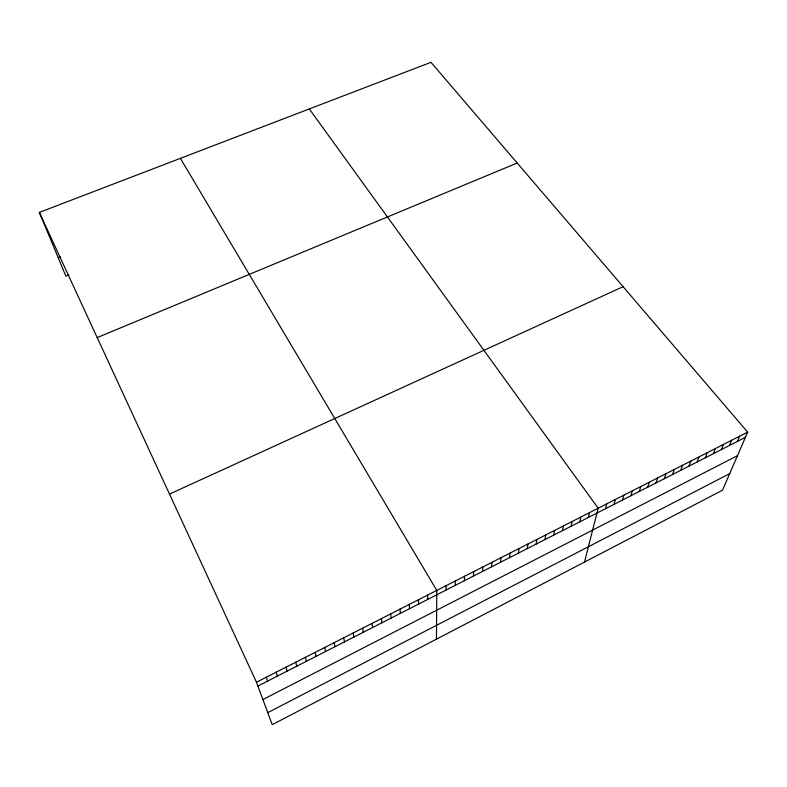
<?xml version="1.0" encoding="UTF-8"?>
<svg xmlns="http://www.w3.org/2000/svg" width="787" height="787" viewBox="0 0 787 787"><rect width="100%" height="100%" fill="white"/><g stroke="black" fill="none" stroke-linecap="round" stroke-linejoin="round"><path stroke-width="1.18" d="M436.47 639.152L436.775 590.427L180.41 158.354M445.973 590.093L446.072 585.685M455.171 585.4L455.339 580.973M464.32 580.737L464.556 576.281M473.43 576.084L473.735 571.598M482.5 571.46L482.884 566.945M491.531 566.847L491.983 562.312M500.522 562.262L501.044 557.698M509.484 557.688L510.065 553.104M518.397 553.143L519.046 548.529M527.27 548.618L527.988 543.984M536.114 544.102L536.891 539.449M544.919 539.616L545.765 534.934M553.674 535.14L554.589 530.438M562.41 530.694L563.384 525.962M571.096 526.257L572.129 521.506M579.744 521.84L580.845 517.069M588.361 517.443L589.522 512.652M584.515 562.066L598.169 508.245L309.301 108.95M605.488 508.707L606.767 503.867M613.998 504.369L615.336 499.509M622.468 500.05L623.875 495.161M630.899 495.741L632.364 490.832M639.3 491.452L640.825 486.523M647.671 487.192L649.255 482.234M656.004 482.943L657.637 477.965M664.297 478.703L665.999 473.715M672.56 474.492L674.311 469.475M680.785 470.292L682.595 465.255M688.979 466.111L690.848 461.054M697.144 461.949L699.063 456.873M705.27 457.798L707.247 452.712M713.356 453.676L715.393 448.56M721.423 449.564L723.509 444.429M729.451 445.462L731.585 440.317M737.439 441.389L739.632 436.214M747.65 432.132L722.505 490.222L272.213 724.679L256.464 682.231L39.35 212.411L430.961 62.321L747.65 432.132L256.464 682.231M267.757 712.658L729.677 473.646M262.888 699.545L737.458 455.683M257.88 686.057L745.407 437.326M169.52 494.088L623.088 286.684M97.195 337.593L517.197 163.017M68.902 274.879L65.862 276.089L39.35 212.411M58.218 257.743L60.294 256.916M266.34 677.204L267.678 681.06M276.168 672.196L277.418 676.092M285.956 667.219L287.127 671.134M295.696 662.261L296.788 666.205M305.395 657.322L306.409 661.296M315.046 652.403L315.981 656.417M324.657 647.504L325.523 651.547M334.229 642.635L335.016 646.707M343.762 637.785L344.46 641.887M353.245 632.955L353.875 637.086M362.689 628.144L363.24 632.305M372.094 623.363L372.566 627.544M381.449 618.592L381.852 622.802M390.775 613.85L391.1 618.09M400.052 609.118L400.308 613.388M409.289 604.416L409.476 608.715M418.497 599.733L418.605 604.062M427.656 595.07L427.695 599.419"/></g></svg>
